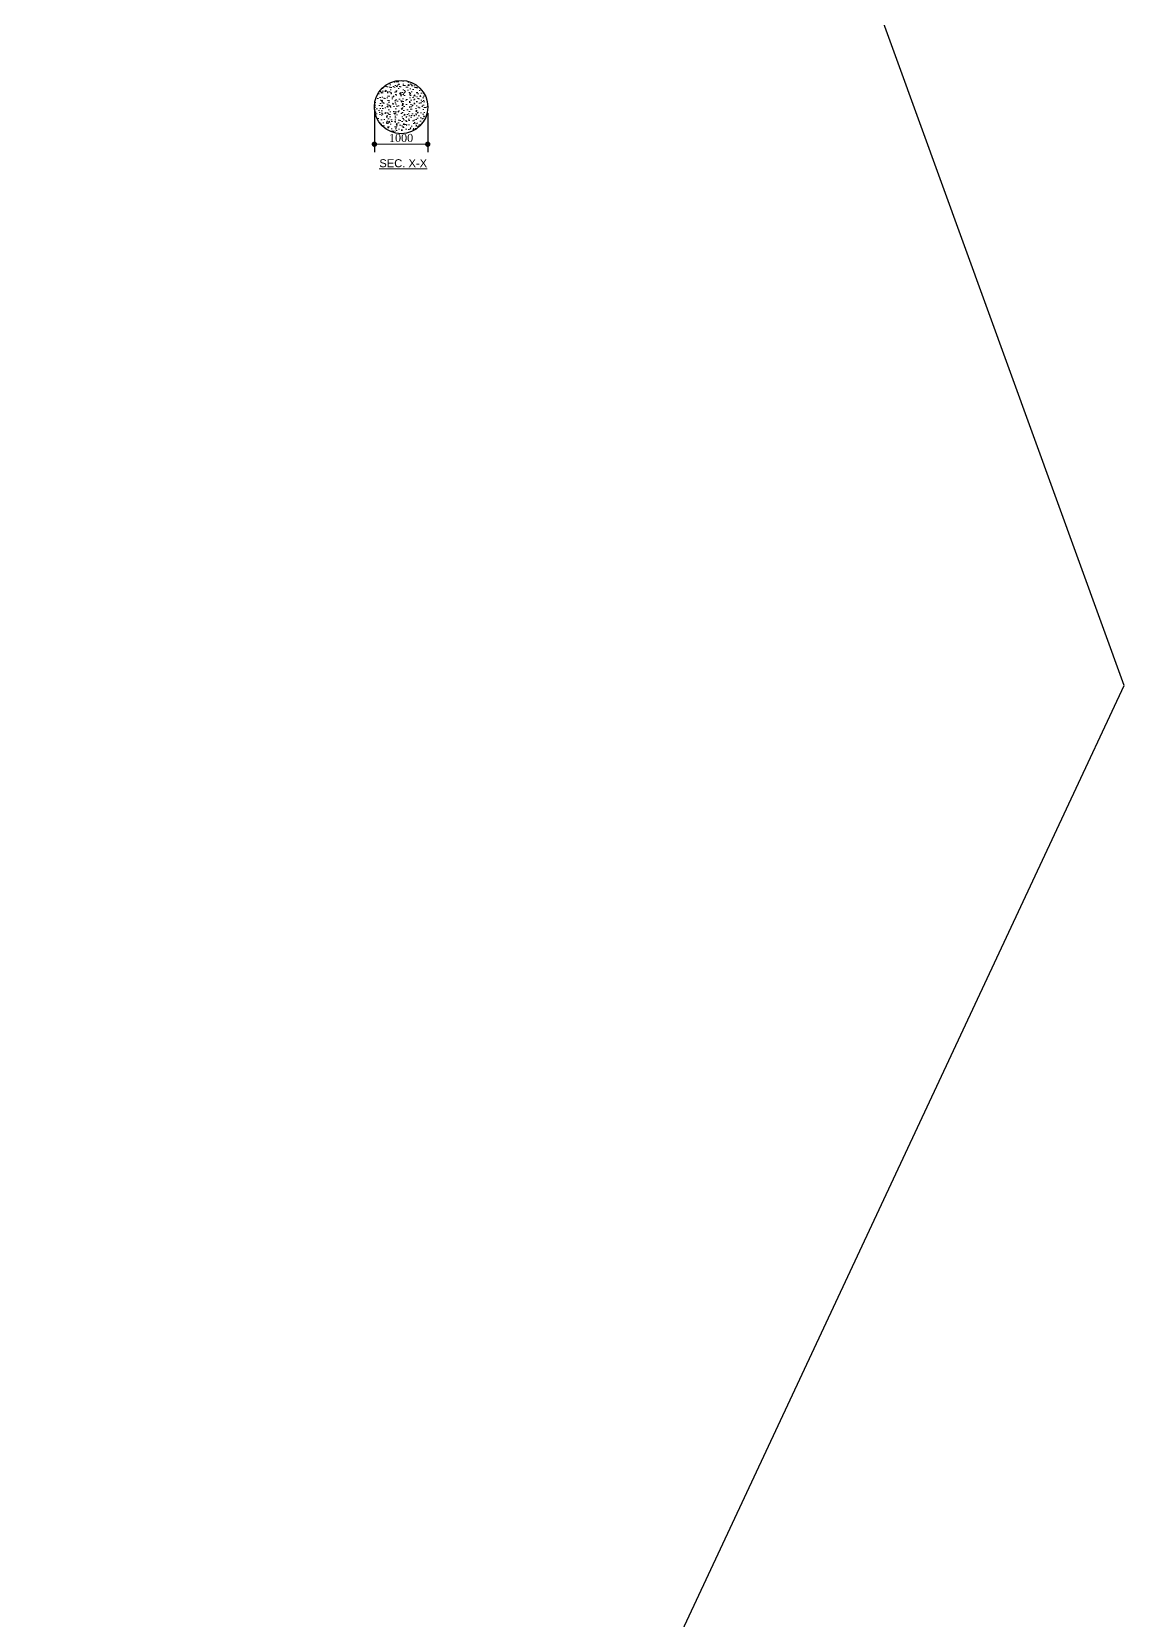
# Model space of a CAD drawing. Header units: millimetres. Extents: x -452357 to 35267, y 81803 to 461763.
# Drawn here: x -254701 to -234225, y 403004 to 432787 of the extents above; entities that cross this region are included whole.
import ezdxf

# ---------------------------------------------------------------- set-up
doc = ezdxf.new("R2010")
doc.units = ezdxf.units.MM
doc.header["$PDMODE"] = 2
doc.layers.get('Defpoints').update_dxf_attribs({"lineweight": 13})
for name, color, linetype, lineweight in [('Dimision', 96, 'Continuous', 18), ('Hatching', 65, 'Continuous', 20), ('Text', 7, 'Continuous', 15)]:
    doc.layers.add(name, color=color, linetype=linetype, lineweight=lineweight)
doc.layers.add('Pire Line', color=11, linetype='Continuous')
doc.styles.add('ROMANS', font='arial.ttf', dxfattribs={"height": 200})
doc.styles.get("Standard").update_dxf_attribs({"font": 'times.ttf'})
doc.linetypes.add('BATTING', pattern='A,0.00254,-2.54,[134,ltypeshp.shx,S=2.54,R=0,X=-2.54,Y=0],-5.08,[134,ltypeshp.shx,S=2.54,R=180,X=2.54,Y=0],-2.54', length=10.16254)
doc.dimstyles.new('ISO-25', dxfattribs={"dimtxt": 175, "dimasz": 100, "dimexe": 65, "dimexo": 115.625, "dimgap": 40, "dimtad": 1, "dimtoh": 1, "dimdec": 0, "dimtxsty": 'Standard', "dimblk": 'DOT', "dimcen": 300, "dimclrd": 256, "dimclre": 256, "dimclrt": 256, "dimadec": 0, "dimazin": 0, "dimtfac": 1, "dimtdec": 0, "dimtix": 1, "dimtmove": 0, "dimatfit": 3, "dimldrblk": 'DOT', "dimfxl": 75, "dimlwd": -1, "dimarcsym": 0})

# ---------------------------------------------------------------- blocks, each defined once
blk = doc.blocks.new('_Dot')
at = {"color": 0, "linetype": 'ByBlock', "lineweight": -2}
blk.add_line((-0.5, 0), (-1, 0), dxfattribs=at)
at = {"color": 0, "linetype": 'ByBlock', "const_width": 0.5}
blk.add_lwpolyline([(-0.25, 0, 1), (0.25, 0, 1)], format="xyb", close=True, dxfattribs=at)
blk = doc.blocks.new('*D706')
at = {"layer": 'Defpoints', "color": 0, "ltscale": 3, "transparency": 16777216}
for p in [(-248279, 431376), (-247279, 431376), (-248279, 430678)]:
    blk.add_point(p, dxfattribs=at)
at = {"layer": 'Dimision', "color": 1, "lineweight": -2, "ltscale": 3, "transparency": 16777216}
for p, q in [((-248279, 431260), (-248279, 430528)), ((-247279, 431260), (-247279, 430528))]:
    blk.add_line(p, q, dxfattribs=at)
at = {"layer": 'Dimision', "ltscale": 3, "transparency": 16777216}
blk.add_line((-247379, 430678), (-248179, 430678), dxfattribs=at)
at = {"layer": 'Dimision', "ltscale": 3, "transparency": 16777216, "xscale": 100, "yscale": 100, "zscale": 100, "rotation": 180}
blk.add_blockref('_Dot', (-248279, 430678), dxfattribs=at)
at = {"layer": 'Dimision', "ltscale": 3, "transparency": 16777216, "xscale": 100, "yscale": 100, "zscale": 100}
blk.add_blockref('_Dot', (-247279, 430678), dxfattribs=at)
at = {"layer": 'Dimision', "ltscale": 3, "transparency": 16777216, "insert": (-247779, 430795), "char_height": 150, "attachment_point": 5}
blk.add_mtext('1000', dxfattribs=at)

msp = doc.modelspace()

# ---------------------------------------------------------------- hatches: boundary and pattern name
at = {"layer": 'Hatching', "ltscale": 0.25}
h = msp.add_hatch(dxfattribs=at)
h.set_pattern_fill('AR-CONC', color=256, style=0)
h.set_pattern_definition([(50, (97797.81, 307196.92), (182.18467, -15.939086), [19.05, -209.55]), (355, (97797.81, 307196.92), (-35.24342, 191.05685), [15.24, -167.64058]), (100.451445, (97813, 307195.6), (146.94125, 175.11775), [16.19001, -178.09024]), (46.1842, (97797.81, 307247.72), (271.07904, -42.04233), [28.575, -314.325]), (96.63556, (97820.4, 307244.22), (237.40413, 247.42612), [24.28502, -267.1356]), (351.18415, (97797.8, 307247.72), (237.40413, 247.42612), [22.85997, -251.45973]), (21, (97823.21, 307235.02), (151.61439, -102.2652), [19.05, -209.55]), (326, (97823.21, 307235.02), (61.80203, 184.18797), [15.24, -167.64]), (71.451445, (97835.85, 307226.5), (213.41642, 81.92277), [16.19001, -178.08994]), (37.5, (97797.814, 307196.92), (3.088603, 84.555039), [0, -165.608, 0, -170.18, 0, -168.275]), (7.5, (97797.81, 307196.92), (66.819663, 100.180575), [0, -97.028, 0, -161.798, 0, -64.135]), (327.5, (97741.17, 307196.92), (135.590595, -5.728744), [0, -63.5, 0, -198.12, 0, -262.89]), (317.5, (97715.77, 307196.92), (148.12918, 25.42649), [0, -82.55, 0, -131.572, 0, -186.69])])
edge = h.paths.add_edge_path()
edge.add_arc((-247778.6, 431375.9), 500, 0, 360)

# ---------------------------------------------------------------- linework, layer by layer
at = {"layer": 'Pire Line', "color": 2, "linetype": 'BATTING', "ltscale": 150}
msp.add_lwpolyline([(-246968.6, 393259.5), (-234224.6, 420531.2), (-244497.1, 448826.5), (-271768.7, 461570.6), (-300064.1, 451298), (-312808.1, 424026.4), (-302535.6, 395731), (-275264, 382987)], close=True, dxfattribs=at)
at = {"layer": 'Pire Line', "ltscale": 3}
msp.add_circle((-247778.6, 431375.9), 500, dxfattribs=at)

# ---------------------------------------------------------------- texts
at = {"layer": 'Text', "style": 'ROMANS'}
msp.add_text('%%USEC. X-X', height=150, dxfattribs=at).set_placement((-248187.1, 430246.6))

# ---------------------------------------------------------------- dimensions: what is measured, and where the dimension line sits
at = {"layer": 'Dimision', "ltscale": 3}
dim = msp.add_linear_dim(base=(-248278.6, 430678.4), p1=(-247278.6, 431375.9), p2=(-248278.6, 431375.9), dimstyle='ISO-25', override={"dimtxt": 150, "dimexe": 150, "dimclre": 1}, dxfattribs=at)
dim.commit()
dim.dimension.update_dxf_attribs({"geometry": '*D706', "text_midpoint": (-247778.6, 430794.7)})

doc.saveas('drawing.dxf')
